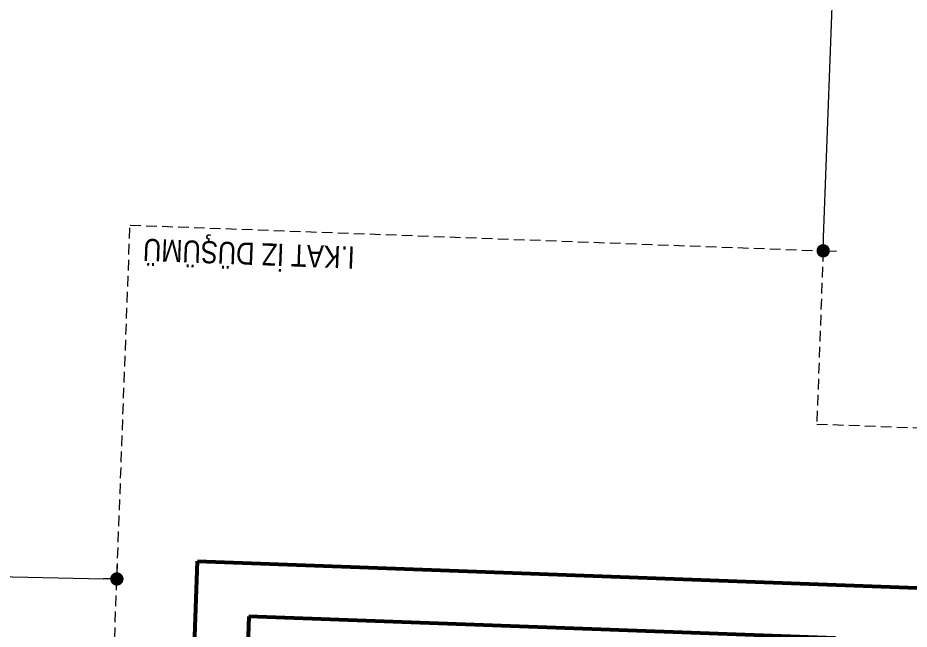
# Model space of a CAD drawing. Header units: centimetres. Extents: x 63871 to 181827, y -95930 to 42199.
# Drawn here: x 155965.8 to 156299.9, y 26124 to 26353.2 of the extents above; entities that cross this region are included whole.
import ezdxf

# ---------------------------------------------------------------- set-up
doc = ezdxf.new("R2010")
doc.units = ezdxf.units.CM
doc.linetypes.add('11-021_500-SatisOfisi_220512$0${ Diamond }', pattern=[12, 4, -2, 2, 2, -2])
for name, color, linetype, lineweight in [('A-WALL', 12, 'Continuous', 50), ('İz DÜŞÜMÜ', 7, '11-021_500-SatisOfisi_220512$0${ Diamond }', 18), ('OLUK', 222, 'Continuous', 15)]:
    doc.layers.add(name, color=color, linetype=linetype, lineweight=lineweight)
doc.layers.add('Dıış Ölçü', color=140, linetype='Continuous')
doc.styles.add('MtXpl_Arial_Narrow_1', font='')
doc.styles.add('RomanS', font='')
doc.styles.get('MtXpl_Arial_Narrow_1').set_extended_font_data('Arial Narrow')
doc.styles.get('RomanS').set_extended_font_data('Stylus BT')
doc.dimstyles.new('BÖYÜK', dxfattribs={"dimtxt": 70, "dimasz": 5, "dimexe": 5, "dimexo": 5, "dimgap": 2, "dimtad": 3, "dimdec": 0, "dimzin": 0, "dimdsep": 46, "dimtxsty": 'RomanS', "dimblk": 'DOT', "dimcen": 5, "dimadec": 0, "dimazin": 0, "dimtfac": 1, "dimtdec": 0, "dimtix": 1, "dimtofl": 0, "dimtmove": 1, "dimatfit": 0, "dimldrblk": 'DOT', "dimfxl": 10, "dimfxlon": 1, "dimtolj": 1, "dimtzin": 0, "dimarcsym": 0})

# ---------------------------------------------------------------- blocks, each defined once
blk = doc.blocks.new('HRD')
at = {"layer": 'A-WALL', "lineweight": 53}
for p, q in [((154369.63, 35437.48), (154369.63, 35542.48)), ((154389.63, 35542.48), (154389.63, 35417.48)), ((154389.63, 35542.48), (154389.63, 35417.48)), ((154149.63, 35437.48), (154369.63, 35437.48)), ((154389.63, 35417.48), (154094.63, 35417.48))]:
    blk.add_line(p, q, dxfattribs=at)
at = {"layer": 'İz DÜŞÜMÜ'}
blk.add_lwpolyline([(153819.63, 36347.48), (154419.63, 36347.49), (154419.63, 35292.49), (154159.63, 35292.49), (154159.63, 35357.48), (153819.63, 35357.48), (153819.63, 36347.48)], dxfattribs=at)
at = {"style": 'MtXpl_Arial_Narrow_1'}
blk.add_text('I.KAT İZ DÜŞÜMÜ', height=8.316, rotation=359.957, dxfattribs=at).set_placement((154335.01, 35297.43))
blk = doc.blocks.new('_Dot')
at = {"color": 0, "linetype": 'ByBlock', "lineweight": -2}
blk.add_line((-0.5, 0), (-1, 0), dxfattribs=at)
at = {"color": 0, "linetype": 'ByBlock', "const_width": 0.5}
blk.add_lwpolyline([(-0.25, 0, 1), (0.25, 0, 1)], format="xyb", close=True, dxfattribs=at)
blk = doc.blocks.new('*D199')
at = {"layer": 'Defpoints', "color": 0, "transparency": 16777216}
for p in [(-1025.74, 9971.92), (-425.87, 9960.22), (-425.87, 9960.22)]:
    blk.add_point(p, dxfattribs=at)
at = {"layer": 'Dıış Ölçü', "color": 0, "lineweight": -2, "transparency": 16777216}
for p, q in [((-1025.74, 9971.92), (-1025.64, 9976.92)), ((-1020.74, 9971.82), (-430.87, 9960.32)), ((-425.87, 9960.22), (-425.78, 9965.22))]:
    blk.add_line(p, q, dxfattribs=at)
at = {"layer": 'Dıış Ölçü', "color": 0, "lineweight": -2, "transparency": 16777216, "xscale": 5, "yscale": 5, "zscale": 5}
for p, rotation in [((-1025.74, 9971.92), 178.8833533227399), ((-425.87, 9960.22), 358.8833533227399)]:
    blk.add_blockref('_Dot', p, dxfattribs=dict(at, rotation=rotation))
at = {"layer": 'Dıış Ölçü', "color": 0, "transparency": 16777216, "insert": (-725.05, 10004.63), "char_height": 70, "attachment_point": 5, "rotation": 358.8834, "style": 'RomanS'}
blk.add_mtext('\\A1;600', dxfattribs=at)
blk = doc.blocks.new('*D212')
at = {"layer": 'Defpoints', "color": 0, "transparency": 16777216}
for p in [(-136.88, 10736.11), (-136.88, 10736.11), (-161.12, 10083.26)]:
    blk.add_point(p, dxfattribs=at)
at = {"layer": 'Dıış Ölçü', "color": 0, "lineweight": -2, "transparency": 16777216}
for p, q in [((-136.88, 10736.11), (-131.89, 10735.92)), ((-160.94, 10088.26), (-137.07, 10731.11)), ((-161.12, 10083.26), (-156.13, 10083.08))]:
    blk.add_line(p, q, dxfattribs=at)
at = {"layer": 'Dıış Ölçü', "color": 0, "lineweight": -2, "transparency": 16777216, "xscale": 5, "yscale": 5, "zscale": 5}
for p, rotation in [((-136.88, 10736.11), 87.87361722026938), ((-161.12, 10083.26), 267.8736172202694)]:
    blk.add_blockref('_Dot', p, dxfattribs=dict(at, rotation=rotation))
at = {"layer": 'Dıış Ölçü', "color": 0, "transparency": 16777216, "insert": (-187.49, 10411.11), "char_height": 70, "attachment_point": 5, "rotation": 87.8736, "style": 'RomanS'}
blk.add_mtext('\\A1;653', dxfattribs=at)
blk = doc.blocks.new('yerleşim planı')
at = {"rotation": 177.873189238168}
blk.add_blockref('HRD', (155202.07, 39630.37), dxfattribs=at)
at = {"layer": 'Dıış Ölçü'}
for p1, p2, picture, middle in [((-161.12, 10083.26), (-136.88, 10736.11), '*D212', (-187.49, 10411.11)), ((-1025.74, 9971.92), (-425.87, 9960.22), '*D199', (-725.05, 10004.63))]:
    dim = blk.add_aligned_dim(p1=p1, p2=p2, distance=0, dimstyle='BÖYÜK', dxfattribs=at)
    dim.commit()
    dim.dimension.update_dxf_attribs({"geometry": picture, "text_midpoint": middle})

msp = doc.modelspace()

# ---------------------------------------------------------------- block references
at = {"layer": 'OLUK'}
msp.add_blockref('yerleşim planı', (156428.79, 16182.58), dxfattribs=at)

doc.saveas('drawing.dxf')
